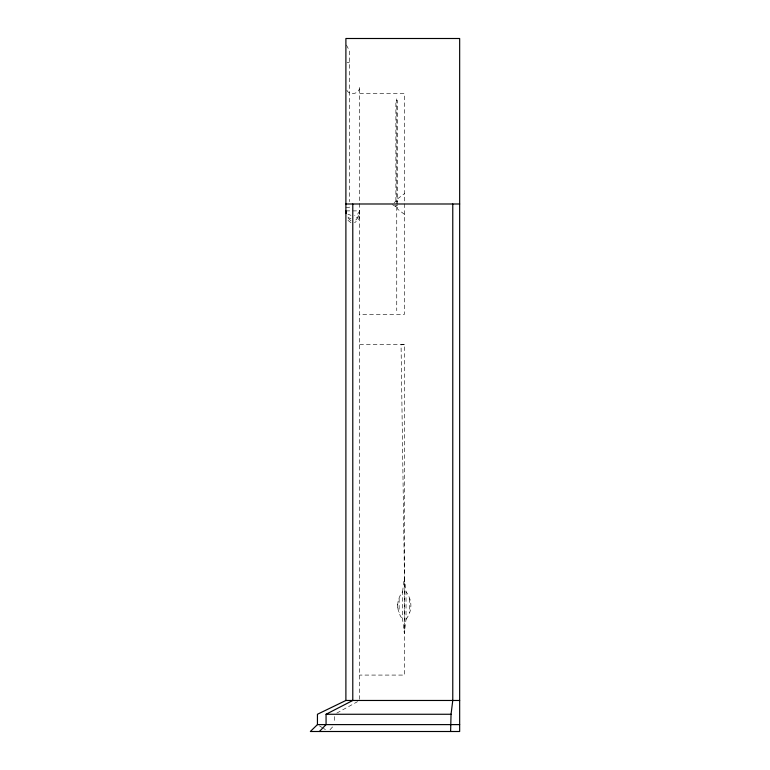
<?xml version="1.0" encoding="UTF-8"?>
<svg xmlns="http://www.w3.org/2000/svg" width="770" height="770" viewBox="0 0 770 770"><rect width="100%" height="100%" fill="white"/><g stroke="black" fill="none" stroke-linecap="round" stroke-linejoin="round"><path stroke-width="0.58" stroke-dasharray="3.85 2.89" d="M345.894 210.884L359.677 210.884C359.59 214.676 358.243 219.046 354.566 220.798M402.585 591.735L404.308 577.943L406.031 591.735L406.031 619.321L404.308 633.113L402.585 619.321L402.585 591.735C396.107 600.138 396.107 610.908 402.585 619.321M359.677 216.062L358.753 219.508L354.566 222.722M358.753 216.014L358.753 215.687A6.892 6.468 0 0 1 354.566 218.709M359.677 210.884L357.665 214.166L354.566 215.369M406.031 619.321C412.508 610.908 412.508 600.148 406.031 591.735M329.993 729.777L333.901 725.465M394.153 202.654L395.886 201.316L397.609 201.316M397.609 198.824L404.5 193.645M336.769 713.116L357.598 701.624M347.039 62.63L349.339 62.63M359.677 93.661L404.5 93.661L404.5 314.324L359.677 314.324M395.886 205.715L397.609 205.715M392.431 204.666L395.886 206.668L397.609 206.668M345.894 207.438L349.339 207.438L349.339 205.032M359.677 344.44L404.5 344.44L404.5 675.078L359.677 675.078M404.5 344.671L401.055 344.671L404.5 580.753M351.005 215.369L347.905 214.166M351.005 222.722L346.818 219.508M351.005 220.798L347.905 218.141M319.444 725.86L322.438 727.737M323.439 728.362L325.44 729.623M404.5 214.339L397.609 209.161L397.609 100.562L395.886 100.562L395.886 202.356M346.818 90.244C349.936 96.337 360.014 93.574 359.677 86.769L359.677 699.266M346.385 45.055L349.339 50.57L349.339 201.653M409.486 598.627L409.486 612.419M404.308 577.943L404.308 633.113M399.139 598.627L399.139 612.419M397.609 604.412L397.609 607.848M396.743 98.858L396.743 310.685M395.886 205.33L395.886 206.668M334.681 716.562L334.681 722.308M351.005 218.709A6.892 6.468 0 0 1 347.905 217.034"/><path stroke-width="1.16" d="M450.614 731.5L451.047 714.262L452.77 700.469L452.77 203.992M319.386 731.5L326.066 724.609L326.066 714.262L352.785 700.469L352.785 203.992M317.442 724.609L310.339 731.5L459.661 731.5L459.661 38.5L345.894 38.5L345.894 700.469L317.442 714.262L317.442 724.609L459.661 724.609M345.894 203.992L459.661 203.992M345.894 700.469L459.661 700.469M326.066 714.262L451.047 714.262M346.125 212.087L345.894 210.884L346.125 213.54"/></g></svg>
